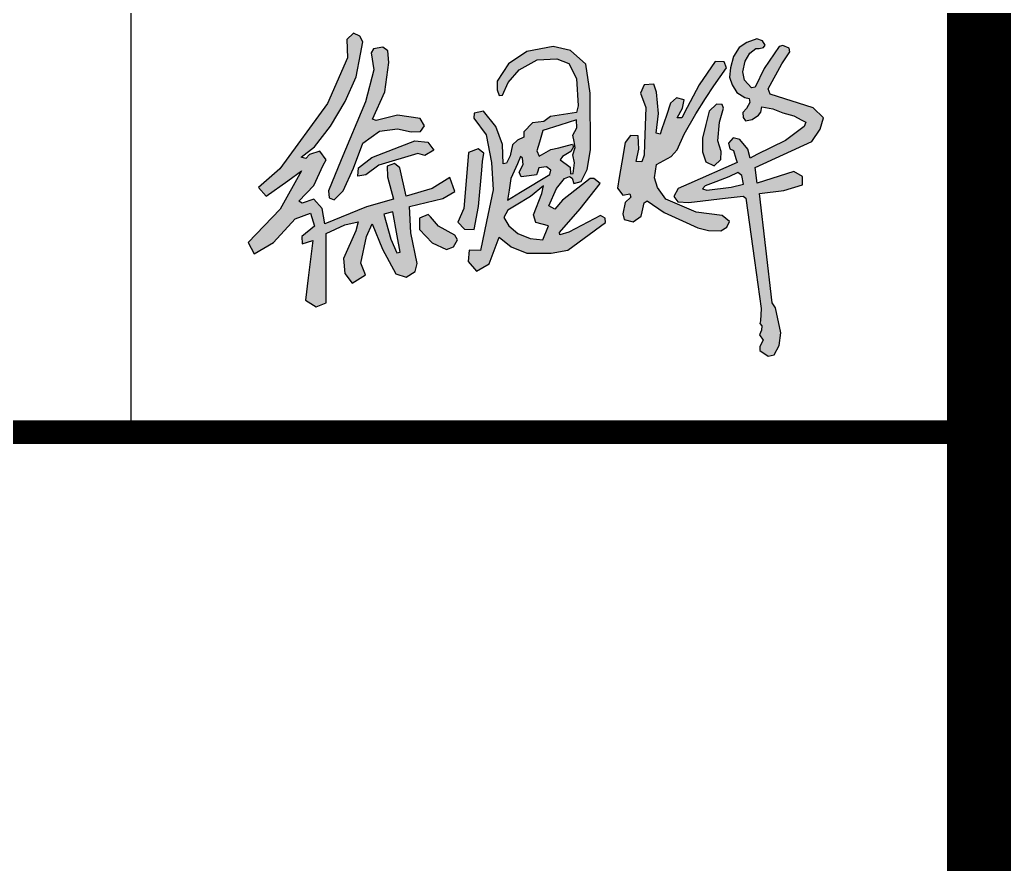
# Model space of a CAD drawing. Extents: x 1728470 to 1835391, y -157368 to 197905.
# Drawn here: x 1814035 to 1816350, y 59833 to 61804 of the extents above; entities that cross this region are included whole.
import ezdxf

# ---------------------------------------------------------------- set-up
doc = ezdxf.new("R2010")
doc.units = 0
doc.header["$LTSCALE"] = 1000
doc.header["$MEASUREMENT"] = 0
doc.layers.get('0').update_dxf_attribs({"linetype": 'CONTINUOUS'})
doc.layers.add('PP-PM-TK', color=7, linetype='CONTINUOUS')
doc.layers.add('PUB_TITLE', color=4, linetype='CONTINUOUS')

msp = doc.modelspace()

# ---------------------------------------------------------------- hatches: boundary and pattern name
h = msp.add_hatch(color=256)
h.paths.add_polyline_path([(1815720.8, 61441.1), (1815711.8, 61447.5), (1815690.8, 61437.5), (1815659.7, 61426), (1815635.4, 61417), (1815629.2, 61409.7), (1815639, 61406.4), (1815695.6, 61413.7), (1815724.4, 61420.7)], flags=16)
h.paths.add_polyline_path([(1815753.8, 61737.8), (1815761, 61737.1), (1815771.6, 61739.4), (1815775.5, 61745.4), (1815768.8, 61755.3), (1815756.1, 61759.7), (1815732.4, 61751.8), (1815714.5, 61739.7), (1815701.6, 61718.5), (1815694, 61692), (1815691.9, 61670.8), (1815698.1, 61652.9), (1815709.2, 61635), (1815728.1, 61622.8), (1815737.7, 61620.3), (1815739.6, 61611.1), (1815732, 61597.5), (1815723.2, 61587.9), (1815724.1, 61576), (1815729.6, 61568.8), (1815745.1, 61571.4), (1815759.8, 61581.7), (1815765.5, 61588.8), (1815767.4, 61601), (1815793.2, 61596.9), (1815816.7, 61587), (1815842.5, 61580.4), (1815861.3, 61570), (1815870, 61565.3), (1815866.4, 61555.1), (1815823.1, 61522.5), (1815756.2, 61489.7), (1815739.9, 61481.7), (1815734.8, 61502.3), (1815715.9, 61524.6), (1815700.9, 61528.5), (1815689.4, 61516.1), (1815692.9, 61503.5), (1815701.2, 61498.9), (1815707.1, 61480.5), (1815710.2, 61471.2), (1815597.1, 61421.7), (1815572.4, 61410.9), (1815562.1, 61391.7), (1815571.3, 61379.1), (1815597.3, 61377.5), (1815682.2, 61387.6), (1815724, 61392.6), (1815729.8, 61387.8), (1815750.1, 61242.4), (1815765.6, 61130.5), (1815764, 61101.9), (1815762.9, 61095.6), (1815767.7, 61090.1), (1815766.7, 61079.5), (1815761.9, 61068.8), (1815770.7, 61056.3), (1815762.8, 61041.5), (1815762.6, 61032.1), (1815782, 61019.1), (1815796, 61022.5), (1815807.8, 61043.6), (1815811.5, 61073.4), (1815799.8, 61131.6), (1815791.3, 61143.4), (1815762, 61399), (1815818.9, 61405.8), (1815862.5, 61419.4), (1815862.1, 61438.5), (1815842.1, 61449.9), (1815756.5, 61422.6), (1815752, 61459.9), (1815817.9, 61489.9), (1815884.5, 61520.1), (1815904, 61548.7), (1815911.2, 61575.5), (1815887.1, 61598.6), (1815786.6, 61630.5), (1815782.4, 61643.2), (1815814.1, 61701.6), (1815832.9, 61729.7), (1815831.1, 61738.2), (1815816.6, 61744.2), (1815808.1, 61742.2), (1815773.3, 61690.9), (1815751.6, 61647.3), (1815743.3, 61645.5), (1815727.3, 61663.4), (1815723.2, 61682.8), (1815728.4, 61708.2), (1815739.5, 61726.8)])
h.paths.add_polyline_path([(1815674.5, 61606.8), (1815661.9, 61607.4), (1815644.2, 61591.1), (1815636.5, 61560.1), (1815628.6, 61528), (1815628.8, 61495.8), (1815636.5, 61472.9), (1815656.2, 61463.5), (1815671.9, 61478.2), (1815672.5, 61496.8), (1815664.5, 61521.5), (1815668.9, 61565.1), (1815677.9, 61598.1)], flags=17)
h.paths.add_polyline_path([(1815521.3, 61635.8), (1815515.6, 61654.4), (1815493, 61652.5), (1815483.9, 61633.4), (1815496.6, 61599.7), (1815493.8, 61514.5), (1815493, 61488.5), (1815487.5, 61473.1), (1815474, 61473.9), (1815480.3, 61502), (1815478.3, 61533.7), (1815460.5, 61534.1), (1815448.6, 61518.3), (1815440.6, 61472.3), (1815434.4, 61435.9), (1815430.1, 61411.3), (1815443, 61394.6), (1815459.3, 61398.2), (1815461.7, 61390.3), (1815448.6, 61377.7), (1815442.6, 61351.6), (1815445.8, 61338.5), (1815467.2, 61332.6), (1815485.8, 61346), (1815488.2, 61356.3), (1815493, 61376.9), (1815499.7, 61381.7), (1815539.4, 61354.8), (1815581.9, 61335.3), (1815617.9, 61318.8), (1815642.9, 61312.7), (1815671.9, 61311.6), (1815685.4, 61319.9), (1815691.7, 61333.8), (1815674.7, 61347.2), (1815614, 61355.2), (1815543, 61385.4), (1815523.9, 61412.8), (1815516.8, 61435.8), (1815521.6, 61466.3), (1815555.7, 61485.3), (1815570, 61500.6), (1815586.4, 61537.3), (1815613.3, 61584.6), (1815636.3, 61620.6), (1815655.4, 61650.6), (1815684.8, 61692.4), (1815679.4, 61705.9), (1815658.7, 61706.9), (1815620.8, 61652.8), (1815593.4, 61599.9), (1815580.9, 61575.9), (1815569.7, 61575.6), (1815582.2, 61598.2), (1815585.9, 61617.5), (1815568, 61622.6), (1815554.1, 61609.7), (1815544.6, 61581), (1815534.3, 61549.7), (1815530.2, 61537.3), (1815521, 61540.1), (1815526.4, 61585.4)])
h.paths.add_polyline_path([(1815253.9, 61398.5), (1815257.5, 61416.6), (1815227.3, 61391.8), (1815193.9, 61371.5), (1815174.4, 61359.7), (1815165, 61342.7), (1815176.3, 61323.3), (1815197.9, 61305.2), (1815226.4, 61293.5), (1815255.7, 61290.8), (1815267.9, 61319.7), (1815269.3, 61323), (1815239.9, 61330.9), (1815234, 61349.4)], flags=16)
h.paths.add_polyline_path([(1815335.4, 61551.8), (1815335, 61571.2), (1815295.5, 61558.6), (1815255.9, 61546.1), (1815248, 61518.8), (1815242.1, 61498.3), (1815247.7, 61486.1), (1815274.6, 61501.5), (1815293.7, 61505.5), (1815325.3, 61513.7), (1815327.5, 61507.6), (1815321.7, 61496.9), (1815302.3, 61485.4), (1815296.5, 61477.1), (1815310.2, 61467.4), (1815319.9, 61460.5), (1815320.3, 61444.8), (1815326.7, 61445.5), (1815329.6, 61470.3), (1815326, 61489), (1815331.8, 61506.6), (1815328.9, 61520.6), (1815325.9, 61535.1)], flags=16)
h.paths.add_polyline_path([(1815208.9, 61481.6), (1815204, 61485.2), (1815196.6, 61468.5), (1815181.3, 61434.1), (1815177, 61406.3), (1815173.5, 61383.1), (1815204, 61401.6), (1815272.3, 61443.2), (1815274.4, 61453.3), (1815264.2, 61461.3), (1815246.4, 61458.5), (1815243.2, 61448.7), (1815241.1, 61442.3), (1815224.4, 61440.1), (1815205.7, 61437.5), (1815200.9, 61448.9), (1815210.3, 61466.7)], flags=16)
h.paths.add_polyline_path([(1815146.5, 61555.4), (1815117.2, 61591.2), (1815095.6, 61586.3), (1815095.1, 61574.6), (1815123.3, 61536), (1815136.5, 61471.3), (1815139.9, 61407.4), (1815124.4, 61333.3), (1815110.3, 61265.9), (1815084, 61266.4), (1815081.8, 61239.9), (1815101.1, 61217.8), (1815130.5, 61234.9), (1815154.2, 61296.8), (1815181.9, 61274.2), (1815219, 61259.8), (1815275.4, 61259.8), (1815314.7, 61266.4), (1815402.1, 61331.1), (1815401.7, 61341.6), (1815390.9, 61347.6), (1815316.7, 61308.8), (1815296.1, 61302.5), (1815295, 61308), (1815343.1, 61363), (1815390, 61422.1), (1815375.3, 61433.7), (1815366.8, 61433.7), (1815302, 61383), (1815284, 61362.6), (1815270, 61369.7), (1815287.7, 61410.2), (1815306.6, 61434), (1815318.1, 61438.8), (1815324.5, 61434.5), (1815328.4, 61422.5), (1815345.9, 61427.2), (1815359.2, 61455), (1815367.7, 61501.1), (1815366.9, 61632.9), (1815356.2, 61700.6), (1815320.3, 61732.8), (1815280.5, 61741.9), (1815218.3, 61730.6), (1815175.9, 61701.7), (1815149, 61661.4), (1815149.2, 61640.7), (1815154, 61627.4), (1815161.5, 61628.3), (1815175, 61658.4), (1815200.7, 61687.9), (1815242.7, 61710.6), (1815288.9, 61712.9), (1815316.8, 61702.1), (1815334.3, 61667.7), (1815338.5, 61603.5), (1815334.7, 61588), (1815273.8, 61578.5), (1815258.7, 61567.2), (1815231.8, 61563.9), (1815211.5, 61542.5), (1815212, 61530.2), (1815196.9, 61523.1), (1815185.1, 61512.3), (1815179.9, 61486.8), (1815171.4, 61469.4), (1815163.7, 61468.2), (1815161.7, 61513.4)])
h.paths.add_polyline_path([(1815118, 61493.1), (1815105.3, 61503), (1815082.4, 61494.4), (1815075.3, 61409.4), (1815071.4, 61363.7), (1815057.4, 61332.2), (1815073.1, 61315.7), (1815096, 61315), (1815106, 61368.6), (1815113.2, 61453.7), (1815114.9, 61473.9)])
h.paths.add_polyline_path([(1814988.4, 61349.8), (1814967.8, 61341.5), (1814968.1, 61314.7), (1814997.4, 61283.8), (1815031.2, 61268.4), (1815047.6, 61274.1), (1815056.9, 61290.9), (1815050.8, 61301.6), (1815012, 61322.2), (1814993.4, 61344)])
h.paths.add_polyline_path([(1814905.5, 61356.3), (1814884.3, 61350.4), (1814901, 61291.9), (1814915.3, 61260.6), (1814923.1, 61262), (1814916, 61300.1)], flags=16)
h.paths.add_polyline_path([(1814824.3, 61439.6), (1814825.7, 61458.8), (1814856.5, 61482.7), (1814922.8, 61508.3), (1814956.8, 61521.5), (1814987.5, 61518.5), (1815001.7, 61500), (1814980.3, 61487.7), (1814964.4, 61492.4), (1814873.2, 61464.9), (1814842.8, 61442.5)], flags=17)
h.paths.add_polyline_path([(1814893.7, 61731.8), (1814882, 61740.6), (1814860.7, 61736.5), (1814855.1, 61727.2), (1814861.5, 61687.7), (1814841.7, 61612.8), (1814785.3, 61477.2), (1814755.5, 61405.3), (1814756.6, 61388.6), (1814768.9, 61384.1), (1814789.8, 61405), (1814814, 61458.1), (1814836, 61516.6), (1814874.7, 61544.4), (1814916.3, 61549.9), (1814948.8, 61542.7), (1814970.4, 61544), (1814979.6, 61556.8), (1814969.5, 61574.2), (1814916.6, 61581.7), (1814866.5, 61569.3), (1814857.9, 61572.2), (1814887.1, 61635.9), (1814896.6, 61704.9)], flags=17)
h.paths.add_polyline_path([(1814828.7, 61766.1), (1814814, 61772.9), (1814797.9, 61758.3), (1814799.6, 61715.3), (1814753.1, 61609.3), (1814641.7, 61456.8), (1814591.7, 61412.9), (1814610.1, 61392.8), (1814660.1, 61428.7), (1814692, 61451.6), (1814642.5, 61362.6), (1814567.9, 61284.6), (1814582, 61258.3), (1814626.7, 61284.6), (1814677.6, 61339.8), (1814713.6, 61353), (1814722.4, 61322.3), (1814693.4, 61298.6), (1814694.3, 61281.1), (1814718.8, 61289), (1814708.3, 61202.2), (1814701.9, 61149.5), (1814726.7, 61133.9), (1814749.6, 61143.5), (1814749.6, 61305.6), (1814793.4, 61325.8), (1814824.6, 61332.6), (1814819.1, 61311.7), (1814790.2, 61247.3), (1814793.2, 61212.3), (1814810.5, 61189.5), (1814841.8, 61208.6), (1814830.7, 61236.2), (1814844.3, 61298.8), (1814857.2, 61328.3), (1814881.8, 61268.8), (1814912.5, 61211), (1814937.1, 61203.7), (1814958, 61216.6), (1814962.3, 61235.6), (1814948.1, 61306.8), (1814944.5, 61368.2), (1815022.5, 61387.3), (1815050.8, 61403.9), (1815038.5, 61436.4), (1814997.3, 61410.6), (1814937.1, 61392.8), (1814922.3, 61459.1), (1814909.4, 61469), (1814892.2, 61462.8), (1814893.4, 61437.6), (1814907.6, 61386), (1814844.3, 61367.6), (1814746.5, 61328.3), (1814741, 61363.9), (1814721.3, 61385.4), (1814693.7, 61376.2), (1814686.3, 61381.1), (1814721.3, 61417.4), (1814742.8, 61464.7), (1814749.6, 61477.8), (1814735.5, 61497.4), (1814710.9, 61490), (1814702.3, 61480.2), (1814691.2, 61483.3), (1814722.6, 61507.9), (1814760.1, 61556.4), (1814794.5, 61613.7), (1814820.3, 61671.5), (1814830.1, 61724.3), (1814835.4, 61752.7)])

# ---------------------------------------------------------------- linework, layer by layer
for p, q in [((1814814, 61772.9), (1814797.9, 61758.3)), ((1814797.9, 61758.3), (1814799.6, 61715.3)), ((1814828.7, 61766.1), (1814814, 61772.9)), ((1814835.4, 61752.7), (1814828.7, 61766.1)), ((1814830.1, 61724.3), (1814835.4, 61752.7)), ((1815732.4, 61751.8), (1815714.5, 61739.7)), ((1815756.1, 61759.7), (1815732.4, 61751.8)), ((1815768.8, 61755.3), (1815756.1, 61759.7)), ((1815775.5, 61745.4), (1815768.8, 61755.3)), ((1814860.7, 61736.5), (1814855.1, 61727.2)), ((1814855.1, 61727.2), (1814861.5, 61687.7)), ((1814882, 61740.6), (1814860.7, 61736.5)), ((1814893.7, 61731.8), (1814882, 61740.6)), ((1814896.6, 61704.9), (1814893.7, 61731.8)), ((1815218.3, 61730.6), (1815175.9, 61701.7)), ((1815280.5, 61741.9), (1815218.3, 61730.6)), ((1815320.3, 61732.8), (1815280.5, 61741.9)), ((1815356.2, 61700.6), (1815320.3, 61732.8)), ((1815714.5, 61739.7), (1815701.6, 61718.5)), ((1815739.5, 61726.8), (1815753.8, 61737.8)), ((1815753.8, 61737.8), (1815761, 61737.1)), ((1815761, 61737.1), (1815771.6, 61739.4)), ((1815771.6, 61739.4), (1815775.5, 61745.4)), ((1815808.1, 61742.2), (1815773.3, 61690.9)), ((1815816.6, 61744.2), (1815808.1, 61742.2)), ((1815814.1, 61701.6), (1815832.9, 61729.7)), ((1815831.1, 61738.2), (1815816.6, 61744.2)), ((1815832.9, 61729.7), (1815831.1, 61738.2)), ((1814799.6, 61715.3), (1814753.1, 61609.3)), ((1814820.3, 61671.5), (1814830.1, 61724.3)), ((1814887.1, 61635.9), (1814896.6, 61704.9)), ((1815200.7, 61687.9), (1815242.7, 61710.6)), ((1815242.7, 61710.6), (1815288.9, 61712.9)), ((1815288.9, 61712.9), (1815316.8, 61702.1)), ((1815658.7, 61706.9), (1815620.8, 61652.8)), ((1815679.4, 61705.9), (1815658.7, 61706.9)), ((1815684.8, 61692.4), (1815679.4, 61705.9)), ((1815701.6, 61718.5), (1815694, 61692)), ((1815723.2, 61682.8), (1815728.4, 61708.2)), ((1815728.4, 61708.2), (1815739.5, 61726.8)), ((1814861.5, 61687.7), (1814841.7, 61612.8)), ((1815175.9, 61701.7), (1815149, 61661.4)), ((1815175, 61658.4), (1815200.7, 61687.9)), ((1815316.8, 61702.1), (1815334.3, 61667.7)), ((1815366.9, 61632.9), (1815356.2, 61700.6)), ((1815655.4, 61650.6), (1815684.8, 61692.4)), ((1815694, 61692), (1815691.9, 61670.8)), ((1815727.3, 61663.4), (1815723.2, 61682.8)), ((1815773.3, 61690.9), (1815751.6, 61647.3)), ((1815782.4, 61643.2), (1815814.1, 61701.6)), ((1814794.5, 61613.7), (1814820.3, 61671.5)), ((1815149, 61661.4), (1815149.2, 61640.7)), ((1815161.5, 61628.3), (1815175, 61658.4)), ((1815334.3, 61667.7), (1815338.5, 61603.5)), ((1815691.9, 61670.8), (1815698.1, 61652.9)), ((1815743.3, 61645.5), (1815727.3, 61663.4)), ((1814857.9, 61572.2), (1814887.1, 61635.9)), ((1815149.2, 61640.7), (1815154, 61627.4)), ((1815493, 61652.5), (1815483.9, 61633.4)), ((1815515.6, 61654.4), (1815493, 61652.5)), ((1815521.3, 61635.8), (1815515.6, 61654.4)), ((1815526.4, 61585.4), (1815521.3, 61635.8)), ((1815620.8, 61652.8), (1815593.4, 61599.9)), ((1815636.3, 61620.6), (1815655.4, 61650.6)), ((1815698.1, 61652.9), (1815709.2, 61635)), ((1815709.2, 61635), (1815728.1, 61622.8)), ((1815751.6, 61647.3), (1815743.3, 61645.5)), ((1815786.6, 61630.5), (1815782.4, 61643.2)), ((1814760.1, 61556.4), (1814794.5, 61613.7)), ((1814841.7, 61612.8), (1814785.3, 61477.2)), ((1815154, 61627.4), (1815161.5, 61628.3)), ((1815367.7, 61501.1), (1815366.9, 61632.9)), ((1815483.9, 61633.4), (1815496.6, 61599.7)), ((1815568, 61622.6), (1815554.1, 61609.7)), ((1815585.9, 61617.5), (1815568, 61622.6)), ((1815582.2, 61598.2), (1815585.9, 61617.5)), ((1815613.3, 61584.6), (1815636.3, 61620.6)), ((1815728.1, 61622.8), (1815737.7, 61620.3)), ((1815737.7, 61620.3), (1815739.6, 61611.1)), ((1815887.1, 61598.6), (1815786.6, 61630.5)), ((1814753.1, 61609.3), (1814641.7, 61456.8)), ((1815117.2, 61591.2), (1815095.6, 61586.3)), ((1815146.5, 61555.4), (1815117.2, 61591.2)), ((1815338.5, 61603.5), (1815334.7, 61588)), ((1815496.6, 61599.7), (1815493.8, 61514.5)), ((1815554.1, 61609.7), (1815544.6, 61581)), ((1815569.7, 61575.6), (1815582.2, 61598.2)), ((1815593.4, 61599.9), (1815580.9, 61575.9)), ((1815644.2, 61591.1), (1815636.5, 61560.1)), ((1815661.9, 61607.4), (1815644.2, 61591.1)), ((1815674.5, 61606.8), (1815661.9, 61607.4)), ((1815668.9, 61565.1), (1815677.9, 61598.1)), ((1815677.9, 61598.1), (1815674.5, 61606.8)), ((1815732, 61597.5), (1815723.2, 61587.9)), ((1815739.6, 61611.1), (1815732, 61597.5)), ((1815759.8, 61581.7), (1815765.5, 61588.8)), ((1815765.5, 61588.8), (1815767.4, 61601)), ((1815767.4, 61601), (1815793.2, 61596.9)), ((1815793.2, 61596.9), (1815816.7, 61587)), ((1815911.2, 61575.5), (1815887.1, 61598.6)), ((1814866.5, 61569.3), (1814857.9, 61572.2)), ((1814916.6, 61581.7), (1814866.5, 61569.3)), ((1814969.5, 61574.2), (1814916.6, 61581.7)), ((1814979.6, 61556.8), (1814969.5, 61574.2)), ((1815095.6, 61586.3), (1815095.1, 61574.6)), ((1815095.1, 61574.6), (1815123.3, 61536)), ((1815258.7, 61567.2), (1815231.8, 61563.9)), ((1815273.8, 61578.5), (1815258.7, 61567.2)), ((1815334.7, 61588), (1815273.8, 61578.5)), ((1815335, 61571.2), (1815295.5, 61558.6)), ((1815335.4, 61551.8), (1815335, 61571.2)), ((1815521, 61540.1), (1815526.4, 61585.4)), ((1815544.6, 61581), (1815534.3, 61549.7)), ((1815580.9, 61575.9), (1815569.7, 61575.6)), ((1815586.4, 61537.3), (1815613.3, 61584.6)), ((1815664.5, 61521.5), (1815668.9, 61565.1)), ((1815723.2, 61587.9), (1815724.1, 61576)), ((1815724.1, 61576), (1815729.6, 61568.8)), ((1815729.6, 61568.8), (1815745.1, 61571.4)), ((1815745.1, 61571.4), (1815759.8, 61581.7)), ((1815816.7, 61587), (1815842.5, 61580.4)), ((1815842.5, 61580.4), (1815861.3, 61570)), ((1815861.3, 61570), (1815870, 61565.3)), ((1815870, 61565.3), (1815866.4, 61555.1)), ((1815904, 61548.7), (1815911.2, 61575.5)), ((1814722.6, 61507.9), (1814760.1, 61556.4)), ((1814836, 61516.6), (1814874.7, 61544.4)), ((1814874.7, 61544.4), (1814916.3, 61549.9)), ((1814916.3, 61549.9), (1814948.8, 61542.7)), ((1814948.8, 61542.7), (1814970.4, 61544)), ((1814970.4, 61544), (1814979.6, 61556.8)), ((1815161.7, 61513.4), (1815146.5, 61555.4)), ((1815231.8, 61563.9), (1815211.5, 61542.5)), ((1815211.5, 61542.5), (1815212, 61530.2)), ((1815255.9, 61546.1), (1815248, 61518.8)), ((1815295.5, 61558.6), (1815255.9, 61546.1)), ((1815325.9, 61535.1), (1815335.4, 61551.8)), ((1815534.3, 61549.7), (1815530.2, 61537.3)), ((1815636.5, 61560.1), (1815628.6, 61528)), ((1815866.4, 61555.1), (1815823.1, 61522.5)), ((1815884.5, 61520.1), (1815904, 61548.7)), ((1814922.8, 61508.3), (1814956.8, 61521.5)), ((1814956.8, 61521.5), (1814987.5, 61518.5)), ((1815123.3, 61536), (1815136.5, 61471.3)), ((1815196.9, 61523.1), (1815185.1, 61512.3)), ((1815212, 61530.2), (1815196.9, 61523.1)), ((1815248, 61518.8), (1815242.1, 61498.3)), ((1815328.9, 61520.6), (1815325.9, 61535.1)), ((1815331.8, 61506.6), (1815328.9, 61520.6)), ((1815460.5, 61534.1), (1815448.6, 61518.3)), ((1815478.3, 61533.7), (1815460.5, 61534.1)), ((1815480.3, 61502), (1815478.3, 61533.7)), ((1815530.2, 61537.3), (1815521, 61540.1)), ((1815570, 61500.6), (1815586.4, 61537.3)), ((1815628.6, 61528), (1815628.8, 61495.8)), ((1815672.5, 61496.8), (1815664.5, 61521.5)), ((1815700.9, 61528.5), (1815689.4, 61516.1)), ((1815715.9, 61524.6), (1815700.9, 61528.5)), ((1815734.8, 61502.3), (1815715.9, 61524.6)), ((1815823.1, 61522.5), (1815756.2, 61489.7)), ((1815817.9, 61489.9), (1815884.5, 61520.1)), ((1814691.2, 61483.3), (1814722.6, 61507.9)), ((1814735.5, 61497.4), (1814710.9, 61490)), ((1814749.6, 61477.8), (1814735.5, 61497.4)), ((1814814, 61458.1), (1814836, 61516.6)), ((1814856.5, 61482.7), (1814922.8, 61508.3)), ((1815001.7, 61500), (1814980.3, 61487.7)), ((1814987.5, 61518.5), (1815001.7, 61500)), ((1815105.3, 61503), (1815082.4, 61494.4)), ((1815118, 61493.1), (1815105.3, 61503)), ((1815163.7, 61468.2), (1815161.7, 61513.4)), ((1815185.1, 61512.3), (1815179.9, 61486.8)), ((1815242.1, 61498.3), (1815247.7, 61486.1)), ((1815247.7, 61486.1), (1815274.6, 61501.5)), ((1815274.6, 61501.5), (1815293.7, 61505.5)), ((1815293.7, 61505.5), (1815325.3, 61513.7)), ((1815321.7, 61496.9), (1815302.3, 61485.4)), ((1815327.5, 61507.6), (1815321.7, 61496.9)), ((1815325.3, 61513.7), (1815327.5, 61507.6)), ((1815326, 61489), (1815331.8, 61506.6)), ((1815359.2, 61455), (1815367.7, 61501.1)), ((1815448.6, 61518.3), (1815440.6, 61472.3)), ((1815474, 61473.9), (1815480.3, 61502)), ((1815493.8, 61514.5), (1815493, 61488.5)), ((1815555.7, 61485.3), (1815570, 61500.6)), ((1815628.8, 61495.8), (1815636.5, 61472.9)), ((1815671.9, 61478.2), (1815672.5, 61496.8)), ((1815689.4, 61516.1), (1815692.9, 61503.5)), ((1815692.9, 61503.5), (1815701.2, 61498.9)), ((1815701.2, 61498.9), (1815707.1, 61480.5)), ((1815739.9, 61481.7), (1815734.8, 61502.3)), ((1814702.3, 61480.2), (1814691.2, 61483.3)), ((1814710.9, 61490), (1814702.3, 61480.2)), ((1814742.8, 61464.7), (1814749.6, 61477.8)), ((1814785.3, 61477.2), (1814755.5, 61405.3)), ((1814825.7, 61458.8), (1814856.5, 61482.7)), ((1814964.4, 61492.4), (1814873.2, 61464.9)), ((1814980.3, 61487.7), (1814964.4, 61492.4)), ((1815082.4, 61494.4), (1815075.3, 61409.4)), ((1815113.2, 61453.7), (1815114.9, 61473.9)), ((1815114.9, 61473.9), (1815118, 61493.1)), ((1815179.9, 61486.8), (1815171.4, 61469.4)), ((1815204, 61485.2), (1815196.6, 61468.5)), ((1815208.9, 61481.6), (1815204, 61485.2)), ((1815210.3, 61466.7), (1815208.9, 61481.6)), ((1815302.3, 61485.4), (1815296.5, 61477.1)), ((1815296.5, 61477.1), (1815310.2, 61467.4)), ((1815329.6, 61470.3), (1815326, 61489)), ((1815440.6, 61472.3), (1815434.4, 61435.9)), ((1815487.5, 61473.1), (1815474, 61473.9)), ((1815493, 61488.5), (1815487.5, 61473.1)), ((1815521.6, 61466.3), (1815555.7, 61485.3)), ((1815636.5, 61472.9), (1815656.2, 61463.5)), ((1815656.2, 61463.5), (1815671.9, 61478.2)), ((1815707.1, 61480.5), (1815710.2, 61471.2)), ((1815756.2, 61489.7), (1815739.9, 61481.7)), ((1815752, 61459.9), (1815817.9, 61489.9)), ((1814641.7, 61456.8), (1814591.7, 61412.9)), ((1814692, 61451.6), (1814642.5, 61362.6)), ((1814660.1, 61428.7), (1814692, 61451.6)), ((1814692, 61451.6), (1814692, 61451.6)), ((1814721.3, 61417.4), (1814742.8, 61464.7)), ((1814789.8, 61405), (1814814, 61458.1)), ((1814824.3, 61439.6), (1814825.7, 61458.8)), ((1814873.2, 61464.9), (1814842.8, 61442.5)), ((1814909.4, 61469), (1814892.2, 61462.8)), ((1814892.2, 61462.8), (1814893.4, 61437.6)), ((1814922.3, 61459.1), (1814909.4, 61469)), ((1814937.1, 61392.8), (1814922.3, 61459.1)), ((1815106, 61368.6), (1815113.2, 61453.7)), ((1815136.5, 61471.3), (1815139.9, 61407.4)), ((1815171.4, 61469.4), (1815163.7, 61468.2)), ((1815196.6, 61468.5), (1815181.3, 61434.1)), ((1815200.9, 61448.9), (1815210.3, 61466.7)), ((1815246.4, 61458.5), (1815243.2, 61448.7)), ((1815264.2, 61461.3), (1815246.4, 61458.5)), ((1815274.4, 61453.3), (1815264.2, 61461.3)), ((1815272.3, 61443.2), (1815274.4, 61453.3)), ((1815310.2, 61467.4), (1815319.9, 61460.5)), ((1815319.9, 61460.5), (1815320.3, 61444.8)), ((1815326.7, 61445.5), (1815329.6, 61470.3)), ((1815345.9, 61427.2), (1815359.2, 61455)), ((1815516.8, 61435.8), (1815521.6, 61466.3)), ((1815710.2, 61471.2), (1815597.1, 61421.7)), ((1815756.5, 61422.6), (1815752, 61459.9)), ((1815842.1, 61449.9), (1815756.5, 61422.6)), ((1815862.1, 61438.5), (1815842.1, 61449.9)), ((1814610.1, 61392.8), (1814660.1, 61428.7)), ((1814842.8, 61442.5), (1814824.3, 61439.6)), ((1814893.4, 61437.6), (1814907.6, 61386)), ((1815038.5, 61436.4), (1814997.3, 61410.6)), ((1815050.8, 61403.9), (1815038.5, 61436.4)), ((1815181.3, 61434.1), (1815177, 61406.3)), ((1815205.7, 61437.5), (1815200.9, 61448.9)), ((1815204, 61401.6), (1815272.3, 61443.2)), ((1815224.4, 61440.1), (1815205.7, 61437.5)), ((1815241.1, 61442.3), (1815224.4, 61440.1)), ((1815243.2, 61448.7), (1815241.1, 61442.3)), ((1815287.7, 61410.2), (1815306.6, 61434)), ((1815366.8, 61433.7), (1815302, 61383)), ((1815306.6, 61434), (1815318.1, 61438.8)), ((1815318.1, 61438.8), (1815324.5, 61434.5)), ((1815320.3, 61444.8), (1815326.7, 61445.5)), ((1815324.5, 61434.5), (1815328.4, 61422.5)), ((1815328.4, 61422.5), (1815345.9, 61427.2)), ((1815375.3, 61433.7), (1815366.8, 61433.7)), ((1815390, 61422.1), (1815375.3, 61433.7)), ((1815434.4, 61435.9), (1815430.1, 61411.3)), ((1815523.9, 61412.8), (1815516.8, 61435.8)), ((1815659.7, 61426), (1815635.4, 61417)), ((1815690.8, 61437.5), (1815659.7, 61426)), ((1815711.8, 61447.5), (1815690.8, 61437.5)), ((1815720.8, 61441.1), (1815711.8, 61447.5)), ((1815724.4, 61420.7), (1815720.8, 61441.1)), ((1815862.5, 61419.4), (1815862.1, 61438.5)), ((1814591.7, 61412.9), (1814610.1, 61392.8)), ((1814686.3, 61381.1), (1814721.3, 61417.4)), ((1814755.5, 61405.3), (1814756.6, 61388.6)), ((1814768.9, 61384.1), (1814789.8, 61405)), ((1814997.3, 61410.6), (1814937.1, 61392.8)), ((1815022.5, 61387.3), (1815050.8, 61403.9)), ((1815075.3, 61409.4), (1815071.4, 61363.7)), ((1815139.9, 61407.4), (1815124.4, 61333.3)), ((1815177, 61406.3), (1815173.5, 61383.1)), ((1815257.5, 61416.6), (1815227.3, 61391.8)), ((1815253.9, 61398.5), (1815257.5, 61416.6)), ((1815270, 61369.7), (1815287.7, 61410.2)), ((1815343.1, 61363), (1815390, 61422.1)), ((1815430.1, 61411.3), (1815443, 61394.6)), ((1815543, 61385.4), (1815523.9, 61412.8)), ((1815572.4, 61410.9), (1815562.1, 61391.7)), ((1815597.1, 61421.7), (1815572.4, 61410.9)), ((1815635.4, 61417), (1815629.2, 61409.7)), ((1815629.2, 61409.7), (1815639, 61406.4)), ((1815639, 61406.4), (1815695.6, 61413.7)), ((1815695.6, 61413.7), (1815724.4, 61420.7)), ((1815762, 61399), (1815818.9, 61405.8)), ((1815818.9, 61405.8), (1815862.5, 61419.4)), ((1814693.7, 61376.2), (1814686.3, 61381.1)), ((1814721.3, 61385.4), (1814693.7, 61376.2)), ((1814741, 61363.9), (1814721.3, 61385.4)), ((1814756.6, 61388.6), (1814768.9, 61384.1)), ((1814907.6, 61386), (1814844.3, 61367.6)), ((1814944.5, 61368.2), (1815022.5, 61387.3)), ((1815173.5, 61383.1), (1815204, 61401.6)), ((1815227.3, 61391.8), (1815193.9, 61371.5)), ((1815234, 61349.4), (1815253.9, 61398.5)), ((1815302, 61383), (1815284, 61362.6)), ((1815443, 61394.6), (1815459.3, 61398.2)), ((1815461.7, 61390.3), (1815448.6, 61377.7)), ((1815459.3, 61398.2), (1815461.7, 61390.3)), ((1815493, 61376.9), (1815499.7, 61381.7)), ((1815499.7, 61381.7), (1815539.4, 61354.8)), ((1815614, 61355.2), (1815543, 61385.4)), ((1815562.1, 61391.7), (1815571.3, 61379.1)), ((1815597.3, 61377.5), (1815682.2, 61387.6)), ((1815682.2, 61387.6), (1815724, 61392.6)), ((1815724, 61392.6), (1815729.8, 61387.8)), ((1815729.8, 61387.8), (1815750.1, 61242.4)), ((1815791.3, 61143.4), (1815762, 61399)), ((1814642.5, 61362.6), (1814567.9, 61284.6)), ((1814746.5, 61328.3), (1814741, 61363.9)), ((1814844.3, 61367.6), (1814746.5, 61328.3)), ((1814948.1, 61306.8), (1814944.5, 61368.2)), ((1815071.4, 61363.7), (1815057.4, 61332.2)), ((1815096, 61315), (1815106, 61368.6)), ((1815174.4, 61359.7), (1815165, 61342.7)), ((1815193.9, 61371.5), (1815174.4, 61359.7)), ((1815284, 61362.6), (1815270, 61369.7)), ((1815295, 61308), (1815343.1, 61363)), ((1815448.6, 61377.7), (1815442.6, 61351.6)), ((1815488.2, 61356.3), (1815493, 61376.9)), ((1815571.3, 61379.1), (1815597.3, 61377.5)), ((1814626.7, 61284.6), (1814677.6, 61339.8)), ((1814677.6, 61339.8), (1814713.6, 61353)), ((1814713.6, 61353), (1814722.4, 61322.3)), ((1814905.5, 61356.3), (1814884.3, 61350.4)), ((1814884.3, 61350.4), (1814901, 61291.9)), ((1814916, 61300.1), (1814905.5, 61356.3)), ((1814988.4, 61349.8), (1814967.8, 61341.5)), ((1814967.8, 61341.5), (1814968.1, 61314.7)), ((1814993.4, 61344), (1814988.4, 61349.8)), ((1815012, 61322.2), (1814993.4, 61344)), ((1815124.4, 61333.3), (1815110.3, 61265.9)), ((1815165, 61342.7), (1815176.3, 61323.3)), ((1815239.9, 61330.9), (1815234, 61349.4)), ((1815390.9, 61347.6), (1815316.7, 61308.8)), ((1815401.7, 61341.6), (1815390.9, 61347.6)), ((1815402.1, 61331.1), (1815401.7, 61341.6)), ((1815442.6, 61351.6), (1815445.8, 61338.5)), ((1815445.8, 61338.5), (1815467.2, 61332.6)), ((1815467.2, 61332.6), (1815485.8, 61346)), ((1815485.8, 61346), (1815488.2, 61356.3)), ((1815539.4, 61354.8), (1815581.9, 61335.3)), ((1815581.9, 61335.3), (1815617.9, 61318.8)), ((1815674.7, 61347.2), (1815614, 61355.2)), ((1815691.7, 61333.8), (1815674.7, 61347.2)), ((1815685.4, 61319.9), (1815691.7, 61333.8)), ((1814722.4, 61322.3), (1814693.4, 61298.6)), ((1814749.6, 61305.6), (1814793.4, 61325.8)), ((1814819.1, 61311.7), (1814790.2, 61247.3)), ((1814793.4, 61325.8), (1814824.6, 61332.6)), ((1814824.6, 61332.6), (1814819.1, 61311.7)), ((1814844.3, 61298.8), (1814857.2, 61328.3)), ((1814857.2, 61328.3), (1814881.8, 61268.8)), ((1814968.1, 61314.7), (1814997.4, 61283.8)), ((1815050.8, 61301.6), (1815012, 61322.2)), ((1815057.4, 61332.2), (1815073.1, 61315.7)), ((1815073.1, 61315.7), (1815096, 61315)), ((1815176.3, 61323.3), (1815197.9, 61305.2)), ((1815269.3, 61323), (1815239.9, 61330.9)), ((1815255.7, 61290.8), (1815267.9, 61319.7)), ((1815267.9, 61319.7), (1815269.3, 61323)), ((1815314.7, 61266.4), (1815402.1, 61331.1)), ((1815617.9, 61318.8), (1815642.9, 61312.7)), ((1815642.9, 61312.7), (1815671.9, 61311.6)), ((1815671.9, 61311.6), (1815685.4, 61319.9)), ((1814693.4, 61298.6), (1814694.3, 61281.1)), ((1814694.3, 61281.1), (1814718.8, 61289)), ((1814718.8, 61289), (1814708.3, 61202.2)), ((1814749.6, 61143.5), (1814749.6, 61305.6)), ((1814830.7, 61236.2), (1814844.3, 61298.8)), ((1814901, 61291.9), (1814915.3, 61260.6)), ((1814923.1, 61262), (1814916, 61300.1)), ((1814962.3, 61235.6), (1814948.1, 61306.8)), ((1815047.6, 61274.1), (1815056.9, 61290.9)), ((1815056.9, 61290.9), (1815050.8, 61301.6)), ((1815130.5, 61234.9), (1815154.2, 61296.8)), ((1815154.2, 61296.8), (1815181.9, 61274.2)), ((1815197.9, 61305.2), (1815226.4, 61293.5)), ((1815226.4, 61293.5), (1815255.7, 61290.8)), ((1815296.1, 61302.5), (1815295, 61308)), ((1815316.7, 61308.8), (1815296.1, 61302.5)), ((1814567.9, 61284.6), (1814582, 61258.3)), ((1814582, 61258.3), (1814626.7, 61284.6)), ((1814881.8, 61268.8), (1814912.5, 61211)), ((1814997.4, 61283.8), (1815031.2, 61268.4)), ((1815031.2, 61268.4), (1815047.6, 61274.1)), ((1815084, 61266.4), (1815081.8, 61239.9)), ((1815110.3, 61265.9), (1815084, 61266.4)), ((1815181.9, 61274.2), (1815219, 61259.8)), ((1815275.4, 61259.8), (1815314.7, 61266.4)), ((1814790.2, 61247.3), (1814793.2, 61212.3)), ((1814915.3, 61260.6), (1814923.1, 61262)), ((1815219, 61259.8), (1815275.4, 61259.8)), ((1815750.1, 61242.4), (1815765.6, 61130.5)), ((1814841.8, 61208.6), (1814830.7, 61236.2)), ((1814958, 61216.6), (1814962.3, 61235.6)), ((1815081.8, 61239.9), (1815101.1, 61217.8)), ((1815101.1, 61217.8), (1815130.5, 61234.9)), ((1814708.3, 61202.2), (1814701.9, 61149.5)), ((1814793.2, 61212.3), (1814810.5, 61189.5)), ((1814810.5, 61189.5), (1814841.8, 61208.6)), ((1814912.5, 61211), (1814937.1, 61203.7)), ((1814937.1, 61203.7), (1814958, 61216.6)), ((1814701.9, 61149.5), (1814726.7, 61133.9)), ((1814726.7, 61133.9), (1814749.6, 61143.5)), ((1815765.6, 61130.5), (1815764, 61101.9)), ((1815799.8, 61131.6), (1815791.3, 61143.4)), ((1815811.5, 61073.4), (1815799.8, 61131.6)), ((1815764, 61101.9), (1815762.9, 61095.6)), ((1815766.7, 61079.5), (1815761.9, 61068.8)), ((1815762.9, 61095.6), (1815767.7, 61090.1)), ((1815767.7, 61090.1), (1815766.7, 61079.5)), ((1815761.9, 61068.8), (1815770.7, 61056.3)), ((1815770.7, 61056.3), (1815762.8, 61041.5)), ((1815807.8, 61043.6), (1815811.5, 61073.4)), ((1815762.8, 61041.5), (1815762.6, 61032.1)), ((1815796, 61022.5), (1815807.8, 61043.6)), ((1815762.6, 61032.1), (1815782, 61019.1)), ((1815782, 61019.1), (1815796, 61022.5))]:
    msp.add_line(p, q)
at = {"layer": 'PP-PM-TK', "color": 4, "const_width": 22}
msp.add_lwpolyline([(1810224.8, 60841.5), (1816274.8, 60841.5)], dxfattribs=at)
at = {"layer": 'PUB_TITLE', "color": 4}
for p, q in [((1814294.8, 60841.5), (1814294.8, 68541.5)), ((1810224.8, 60841.5), (1816274.8, 60841.5))]:
    msp.add_line(p, q, dxfattribs=at)
at = {"layer": 'PUB_TITLE', "const_width": 150}
msp.add_lwpolyline([(1732424.8, 42951.1), (1816274.8, 42951.1), (1816274.8, 102951.1), (1732424.8, 102951.1)], close=True, dxfattribs=at)
at = {"layer": 'PUB_TITLE', "color": 4, "const_width": 55}
msp.add_lwpolyline([(1810224.8, 60841.5), (1816274.8, 60841.5)], dxfattribs=at)

doc.saveas('drawing.dxf')
